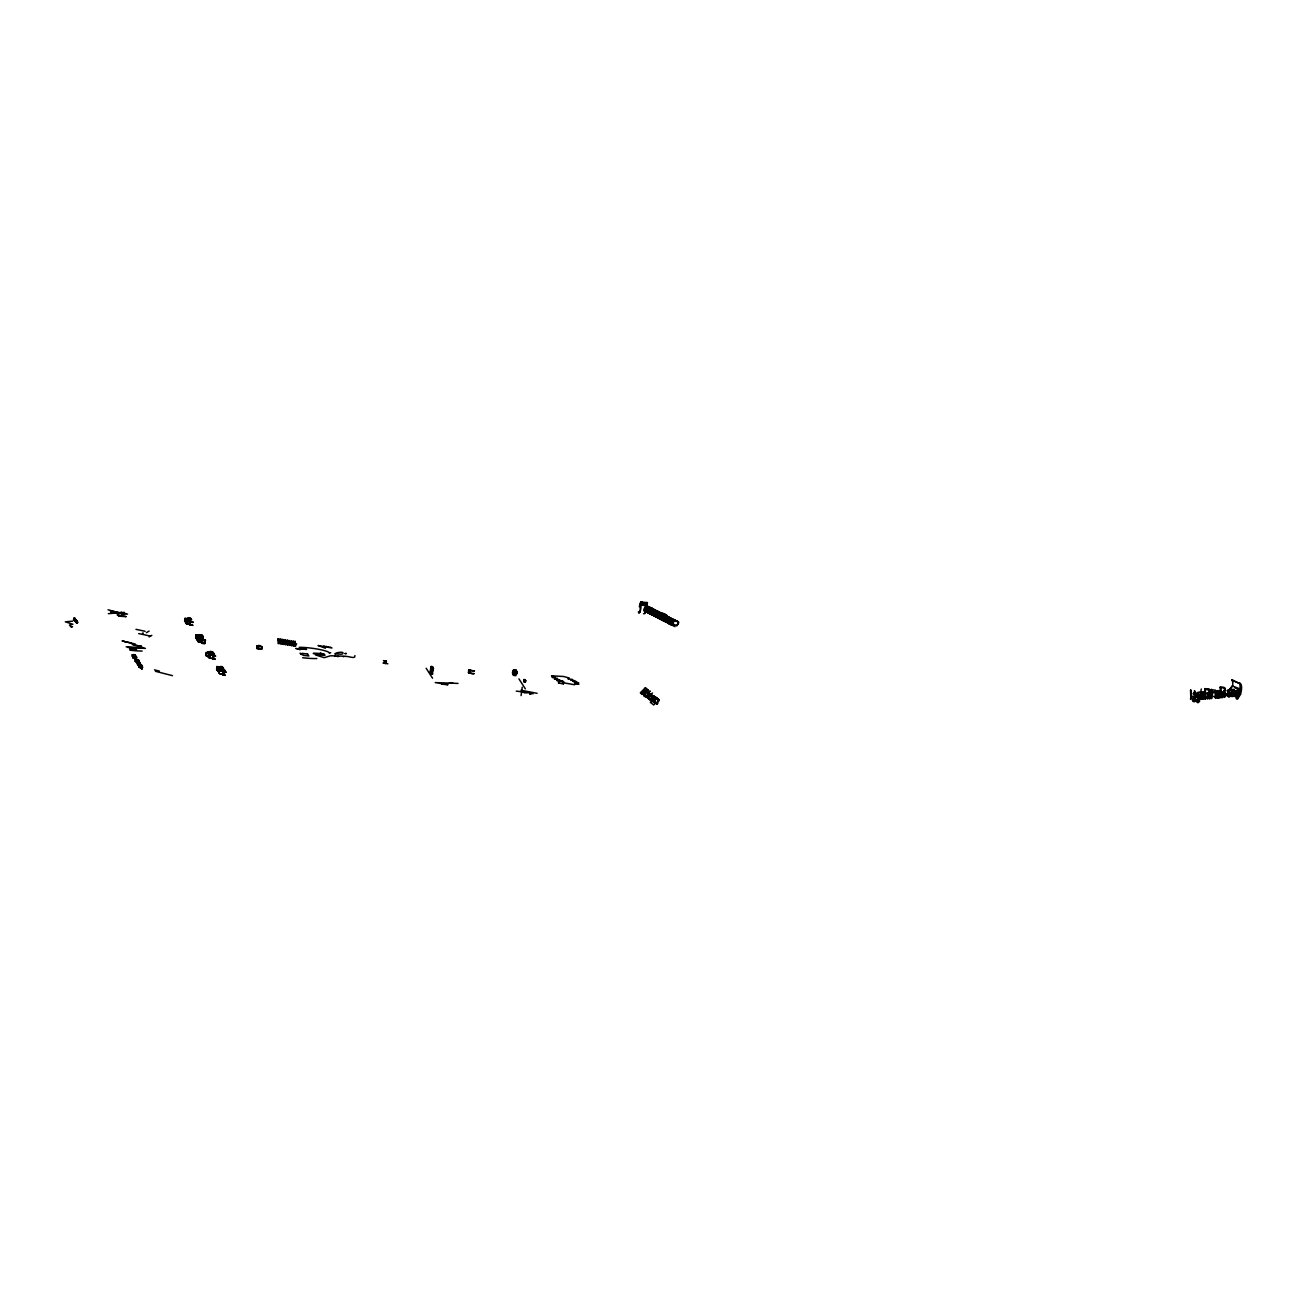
<?xml version="1.0" encoding="UTF-8"?>
<svg xmlns="http://www.w3.org/2000/svg" width="1307" height="1307" viewBox="0 0 1307 1307"><rect width="100%" height="100%" fill="white"/><g stroke="black" fill="none" stroke-linecap="round" stroke-linejoin="round"><path stroke-width="1.5" d="M514.403 671.063L513.716 672.517M647.618 612.428L649.791 608.474L648.533 613.244L659.904 618.44M649.644 613.489L653.386 608.866M652.128 614.453L653.173 612.379M667.273 617.198L667.273 617.263A2.222 0.833 -65.9 0 0 667.42 616.855L667.469 616.724M1200.708 698.183L1200.97 693.363M1231.668 695.324L1231.929 690.57M278.293 638.682L277.966 640.61M280.155 639.025L279.861 640.822L279.992 638.927M282.018 639.286L281.642 641.459L281.855 639.221M283.88 639.662L283.521 641.672L283.717 639.515M285.743 639.891L285.367 642.064L285.58 639.826M287.605 640.316L287.099 642.75L287.605 640.12M293.209 641.1L292.637 643.91L293.046 641.034M670.883 624.158L671.945 622.181M1211.426 696.223L1211.311 692.057L1215.167 692.906L1215.281 697.105M516.249 673.922L516.673 671.161M1204.858 697.922L1204.123 691.926M1207.799 698.641L1207.929 694.409M651.899 608.997L649.383 613.244M654.006 613.914A3.513 1.307 -65.9 0 1 655.019 612.166A3.758 1.389 -65.9 0 1 655.918 611.235A4.64 1.732 -65.9 0 1 656.294 611.023L656.424 610.908M646.295 608.409L645.919 606.187A3.513 1.307 -65.9 0 0 644.155 608.817L644.008 610.957A3.333 1.242 -65.9 0 0 644.22 611.055A2.353 0.866 -65.9 0 0 644.71 610.908L645.429 610.14M1203.11 693.363L1203.486 691.926M653.173 609.634L651.507 612.591L652.487 608.866L651.147 608.18M672.092 618.865L658.107 612.182C654.121 611.79 666.635 612.787 667.436 616.283M643.91 696.059L644.106 696.37A2.663 1.062 -50.4 0 0 644.955 696.337L645.642 695.945M674.053 620.221L674.134 621.021M1193.454 698.134L1194.778 697.383L1194.99 693.788M513.243 674.053L513.194 674.967M1224.202 696.304C1222.388 690.227 1228.662 686.453 1220.101 687.253L1220.281 692.857M513.586 672.419L514.255 670.883M516.314 670.965L515.971 673.317L516.281 670.703M1206.361 689.148L1204.956 688.609L1205.07 692.596M1207.929 692.743L1208.485 693.707A10.407 5.489 -77.4 0 1 1208.665 694.262L1208.942 695.291L1208.812 689.475L1210.233 689.737L1204.956 688.609M656.424 611.023L656.424 610.973A3.562 1.323 -65.9 0 1 656.882 610.99A3.415 1.274 -65.9 0 1 657.094 611.284M1205.724 693.87L1205.495 699.033M513.537 673.497L513.88 671.406M1209.792 690.488L1210.004 698.591L1209.073 698.673L1209.008 696.713M516.053 673.873L515.612 674.771L515.873 673.481M674.167 619.616L672.974 619.796M1219.023 697.889L1219.186 695.732A10.587 5.571 -77.4 0 1 1219.006 696.288L1218.01 697.742L1217.944 696.092A9.606 5.065 -77.4 0 1 1218.336 695.422L1219.039 694.164A1.683 0.882 -77.4 0 0 1219.317 693.069L1219.251 692.334A1.683 0.882 -77.4 0 0 1218.941 691.811L1217.961 690.504M1224.986 695.357L1225.721 693.478A7.63 4.019 -77.4 0 1 1224.92 693.314A4.787 2.516 -77.4 0 1 1224.349 692.824A3.3 1.732 -77.4 0 1 1224.022 692.138M1230.671 695.961L1230.018 696.239A6.045 2.385 -68.5 0 1 1229.724 696.255A5.244 2.059 -68.5 0 1 1229.135 695.945L1229.577 694.344L1225.721 693.527M1229.577 694.442L1229.577 694.393A7.63 4.019 -77.4 0 1 1228.776 694.18A4.787 2.516 -77.4 0 1 1228.221 693.674A3.3 1.732 -77.4 0 1 1227.812 692.71A1.879 0.98 -77.4 0 1 1227.779 691.762L1228.531 690.766A3.954 2.075 -77.4 0 1 1229.135 690.864L1229.413 691.044A5.163 2.728 -77.4 0 1 1230.426 692.988A5.506 2.892 -77.4 0 1 1230.491 693.543L1230.524 693.805A4.101 2.157 -77.4 0 1 1230.475 695.177A2.01 1.062 -77.4 0 1 1230.083 696.451L1229.152 697.056A3.431 1.813 -77.4 0 1 1228.204 696.647L1227.779 695.291L1223.924 694.425M644.269 694.523L646.802 696.631L643.681 694.818A3.3 1.323 -50.4 0 0 644.286 694.393M1228.629 691.583L1228.972 693.641M294.908 641.329L294.598 643.273L295.072 641.329M1227.714 690.75L1228.074 689.72M1234.903 690.586L1229.609 689.459L1234.903 690.586L1233.465 690.308L1233.547 693.167L1232.762 689.818M663.744 621.021L665.083 621.511A3.088 1.144 -65.9 0 0 665.671 621.201L667.011 619.453A3.562 1.323 -65.9 0 0 667.289 618.865L666.57 616.152M516.608 671.863L516.396 673.17L516.804 671.341M1221.391 691.975L1221.62 696.353M513.275 674.51L513.341 673.285M651.883 609.176L658.973 612.264L658.14 613.669M645.936 611.333L648.19 607.347M666.717 622.083L668.972 618.097M648.746 607.428L646.344 611.545M1217.323 692.04L1217.536 691.125M648.86 606.84L646.671 608.572L645.625 611.709M1196.771 693.38L1197.114 692.498M513.978 672.991L514.174 672.452A10.799 1.258 -83.5 0 1 513.978 673.595M77.031 620.858C75.283 621.577 76.214 619.534 73.862 618.195L73.633 619.812L73.698 618.848M75.577 620.286L75.169 621.07L75.022 618.815A6.176 0.866 7.5 0 1 74.319 618.668L74.352 619.894L75.904 620.09M75.937 620.907L74.515 620.417L75.153 619.436M74.711 621.462L75.251 618.44M75.806 621.07L74.858 620.89L75.251 618.456L74.074 618.865M75.528 621.462C77.734 619.044 72.996 618.619 75.479 619.289M75.643 621.021L76.705 622.344M76.198 620.041C76.558 621.789 74.401 620.4 77.505 622.083M76.541 620.743L76.509 622.998L76.541 620.482L74.515 620.008L75.136 621.054M77.391 623.031C71.607 618.538 81.312 623.423 76.312 622.687M76.198 622.573C78.159 624.109 77.554 620.498 75.969 621.462M133.477 656.588C133.428 659.202 132.023 654.235 134.556 655.493M135.356 655.232L133.592 654.578L133.232 657.993M133.298 655.117L133.886 656.049C133.526 660.509 132.203 654.203 134.539 655.706M135.127 656.375C133.575 656.457 133.053 657.601 132.644 656.539M134.294 657.307L134.866 655.085L132.562 654.791M135.291 656.931L135.487 655.428L134.458 655.281M135.895 657.013L132.955 657.225L134.654 657.437L134.768 655.869C129.785 655.624 139.849 655.264 135.324 659.071L136.206 659.234L135.928 661.571L137.382 661.685M135.127 658.14L133.592 657.895L136.238 658.385L135.83 656.163M137.889 665.23C141.336 654.088 130.586 662.878 138.297 661.603M135.846 658.173L136.565 657.192M136.369 658.679L136.434 656.898L133.722 656.261M137.447 661.799C131.827 658.254 142.692 660.362 138.199 661.522M137.758 661.342C134.36 661.113 141.107 660.002 136.238 660.182M138.183 662.486L138.003 663.989L136.81 663.776L137.513 662.486M138.477 665.606L138.313 663.809L138.967 666.913M140.208 664.56L139.097 664.397A6.911 0.98 7.5 0 0 138.82 664.446L139.179 667.354M139.343 664.675L140.404 663.074M139.326 666.243L139.261 664.985M141.074 666.08L141.172 664.577L142.332 666.635M141.483 666.864L142.512 667.109L141.466 668.629L142.316 668.596L141.287 668.351L141.466 666.831L142.561 666.962M142.202 666.08L142.087 667.844L139.718 667.403M184.614 621.25L185.006 618.195M186.215 622.361A14.851 2.091 7.5 0 0 185.463 622.246L185.529 618.979L188.829 619.485M189.597 620.482L186.133 619.943L185.741 622.998L187.538 623.766M185.97 623.357L186.264 620.122L190.316 620.384L186.885 619.355A14.851 2.091 7.5 0 0 185.872 619.191L185.529 618.979M186.084 623.537L186.133 619.943M193.207 622.083L190.283 621.675L189.907 624.762L192.799 625.138M192.701 625.399L190.103 625.073L190.512 622.018L193.109 622.344M195.723 637.914L196.311 634.794L195.723 637.914L198.076 639.058L196.54 638.551M196.262 638.764L196.132 634.761M199.71 637.44L202.209 637.979L197.618 637.113L197.586 640.806L199.138 641.214A7.041 0.997 7.5 0 1 200.608 641.508L200.216 641.394M197.7 641.002L198.599 637.538M200.755 638.943C199.138 637.44 197.863 642.145 199.987 641.884M198.811 638.992C201.425 638.633 197.847 643.273 200.657 642.145M201.115 639.466L202.748 639.711L202.471 635.741L202.422 639.368M202.65 635.774L202.144 643.028L205.134 643.42M204.872 643.534L202.34 643.354L202.748 640.201L205.477 640.544M204.644 642.864L205.052 639.711L205.117 643.175L199.285 642.113L200.608 641.982M205.117 643.175L205.052 639.711M206.114 652.356L205.705 655.428L208.532 655.983M206.016 655.804L206.408 652.83L209.561 653.549M207.96 656.571L208.336 653.565L209.839 653.794L208.81 653.761M215.59 656.13L213.025 656.114L212.633 659.087L215.001 659.218M212.698 658.14C213.057 658.189 214.805 660.215 213.384 655.559C216.717 656.049 206.637 653.549 209.823 654.676M222.01 668.678L218.743 667.91L218.841 671.161M218.122 667.991L218.498 670.948L217.223 670.475M222.337 671.275L219.021 669.625L218.645 672.533L219.984 673.922L224.15 674.445M219.184 669.658L219.2 673.17L219.315 670.083M225.359 675.36L223.154 675.098L223.546 672.19L226.078 672.239M224.232 672.631L224.02 669.396M262.217 646.818L258.802 646.279L257.92 648.68L256.711 648.419L256.956 645.887C261.89 643.567 264.847 651.409 258.476 648.68M386.088 663.466L386.398 661.064M431.62 666.554L430.591 672.795L431.408 672.664M430.934 673.285L432.421 666.701M431.522 673.546L432.372 666.603M432.241 673.677C430.869 675.327 433.581 665.443 432.111 667.273M433.565 668.432L431.784 674.069L432.65 667.06L432.47 674.151M470.291 670.54C471.37 677.451 465.749 668.841 470.34 670.279A21.141 2.973 7.5 0 0 470.961 670.426L474.392 671.03M468.609 673.072L468.968 669.936M512.834 674.347C510.71 669.756 518.193 667.452 515.562 673.383M513.504 675.409L515.922 675.686M521.101 695.618L522.212 687.172M524.63 680.081L524.499 681.878L523.797 679.493L524.303 680.261C523.421 684.705 527.211 678.872 524.254 679.82C526.688 680.914 525.087 682.728 525.577 680.686M525.381 681.748L523.911 681.551L524.336 679.738M524.009 681.633L524.336 679.722M525.365 682.238L524.466 680.179M525.185 681.976L525.267 679.705M558.579 680.571L558.644 683.267L558.71 680.588M562.892 681.225L563.317 683.871L563.627 681.584L558.824 680.947M516.69 672.108C518.356 674.951 512.687 676.127 514.239 672.746M656.718 698.085L656.245 698.967M659.251 700.16L658.695 701.189A3.496 1.405 -50.4 0 1 655.248 703.542M657.356 611.349L656.588 612.869L656.424 611.366A2.549 0.948 -65.9 0 0 655.951 611.758L655.477 612.362A5.783 2.14 -65.9 0 0 655.215 612.754A4.46 1.65 -65.9 0 0 654.431 614.176L654.17 615.499M514.076 672.223L514.01 671.912M514.223 672.925L514.223 672.108M516.51 672.419L516.608 672.648A10.799 1.258 -83.5 0 1 516.396 673.873L516.526 673.906M1197.702 694.278L1197.669 694.474A4.101 2.157 -77.4 0 0 1197.833 697.121M672.991 620.27L672.925 620.531A2.451 0.915 -65.9 0 1 672.664 621.299L673.66 619.665M513.52 669.69L513.275 670.85L515.873 670.899M515.693 671.128L515.938 669.968M638.404 611.66C638.829 617.1 642.472 606.628 640.348 603.932L641.753 603.916L642.162 601.972L640.659 601.988L639.319 606.709A3.464 1.209 -82.8 0 1 640.234 608.539A3.464 1.209 -82.8 0 1 639.809 612.101L639.499 612.477M640.348 603.932L647.014 604.569L647.422 602.641L640.659 601.988M293.127 642.766L294.385 642.897M1221.408 691.566C1221.179 693.592 1216.131 692.465 1217.552 690.7M1231.7 690.766L1233.056 689.148L1234.494 690.766M1222.078 696.108L1222.127 695.798A6.47 3.415 -77.4 0 0 1221.8 692.007M645.903 611.121L644.743 613.686L643.501 613.669M650.232 612.575L650.151 613.735M666.619 616.61L666.096 617.623M671.144 618.636L669.968 619.616M296.607 643.697L295.398 646.279M651.948 609.601L650.576 614.29L653.304 609.879M655.411 615.123L655.444 615.842M654.611 611.235L654.987 609.846L649.824 607.494L649.481 611.545L651.049 609.144L648.599 613.261M656.768 611.823L655.673 610.206M669.641 617.59L667.469 619.306L666.423 622.459M659.578 617.525L659.087 617.999A2.353 0.866 -65.9 0 1 658.581 618.162A3.333 1.242 -65.9 0 1 658.385 618.064L658.679 617.639M645.854 606.072L645.609 604.602M278.13 638.617L278.162 643.534M662.943 614.731L662.91 614.796A2.222 0.833 -65.9 0 1 662.649 615.27L661.848 616.626L662.649 614.306L662.077 615.107M654.121 701.892L654.954 700.895M655.281 701.287L654.546 702.153M656.669 703.999L657.486 703.003M657.813 703.395L657.062 704.277M1221.097 697.399L1221.163 695.585A7.368 3.872 -77.4 0 0 1221.686 697.366L1221.963 697.628M1237.631 694.801A16.811 6.617 -68.5 0 0 1237.451 695.994L1239.477 689.753M666.374 616.185L665.867 617.116M1240.621 694.246L1237.451 699.114A6.045 2.385 -68.5 0 1 1237.043 699.147A5.244 2.059 -68.5 0 1 1236.112 698.052L1236.046 697.595A7.319 2.892 -68.5 0 1 1235.997 696.827A8.25 3.251 -68.5 0 1 1236.03 696.108M659.855 618.57L660.721 617.394M291.183 640.724L291.216 645.642M1236.618 690.684L1236.814 695.863M653.957 610.091L651.262 614.372M664.038 615.336L661.277 619.583M1194.598 696.01L1194.582 696.615A29.162 15.357 -77.4 0 1 1194.647 697.399L1194.761 697.366M674.151 621.348L672.631 623.259A17.677 6.568 -65.9 0 0 672.353 623.668L676.879 625.694A17.677 6.568 -65.9 0 1 677.157 625.269L678.039 623.962M1217.454 692.939L1217.078 693.837L1217.536 691.975M650.657 695.732C654.006 693.723 646.034 697.791 651.262 694.425L653.794 696.533L651.67 698.69L652.765 697.742M1198.454 696.909L1198.372 694.017M672.059 624.583L671.847 624.583A4.346 1.617 -65.9 0 0 672.386 624.092M664.495 616.365L664.675 614.845L670.034 617.623L667.076 622.328M1224.006 690.521L1224.675 689.9A3.954 2.075 -77.4 0 1 1225.263 690.014L1225.558 690.194A5.163 2.728 -77.4 0 1 1226.064 690.782M1237.076 691.55L1238.595 689.083L1240.033 688.969L1232.256 685.865L1229.397 689.704A8.25 3.251 -68.5 0 0 1229.086 690.799M654.006 613.914L653.859 616.054A3.333 1.242 -65.9 0 0 654.055 616.152A2.353 0.866 -65.9 0 0 654.562 616.005L655.281 615.221M669.331 618.848L664.757 616.806L664.969 615.809A5.62 2.091 -65.9 0 0 664.708 615.548M1199.189 699.212L1199.516 694.54L1197.702 693.625A1.993 1.046 -77.4 0 0 1197.31 693.984L1196.33 694.801L1192.981 693.886M1231.227 688.168L1231.848 687.074M653.467 612.182L659.251 613.637L659.382 612.542A5.62 2.091 -65.9 0 0 659.153 612.346M664.757 616.806L665.508 615.597L660.149 612.836L657.666 617.705L666.831 622.246M658.483 613.44L658.597 612.477L656.343 616.038M660.917 614.698L660.934 613.653L658.761 617.296M671.471 620.155L671.537 619.142L669.315 622.753M673.808 620.939L672.304 623.651M648.713 608.915L649.056 607.134M662.126 619.518L663.253 617.59M1201.443 699.212L1201.558 695.014M676.83 625.661L678.758 622.165M651.49 609.405L652.144 608.229L647.569 606.187L646.753 607.771L646.655 606.236A2.549 0.948 -65.9 0 0 646.099 606.677L645.625 607.281A5.783 2.14 -65.9 0 0 645.364 607.673A4.46 1.65 -65.9 0 0 644.596 609.078L644.367 610.614A2.402 0.899 -65.9 0 0 645.364 610.091M674.428 625.465L669.511 624.158L670.573 622.279A3.202 1.193 -65.9 0 0 670.295 623.227L670.458 624.223L671.292 622.704A7.156 2.663 -65.9 0 0 671.357 622.083A6.061 2.255 -65.9 0 1 671.406 621.658L672.844 619.273A3.676 1.372 -65.9 0 1 673.219 619.649M677.581 622.72L678.186 621.691L664.528 615.45L663.417 617.329L667.485 618.195M659.251 613.637L659.953 612.411L657.699 611.251M664.871 620.564L667.109 616.806L671.635 618.815M659.218 612.346L658.45 613.653L661.473 615.009M660.868 614.911L661.636 613.604M661.228 618.587L663.744 614.372L653.092 609.356M671.422 620.368L672.19 619.061L678.088 621.691M676.52 621.413L675.213 620.302L675.327 621.364M653.337 612.117L654.448 610.238M653.271 613.538L654.333 611.611M660.133 618.031L661.669 616.937L660.215 619.028M664.462 616.855L663.352 618.75L666.358 620.09M665.443 620.221L664.773 621.037L655.15 616.594L656.081 617.067M666.978 617.639L665.002 621.184M658.107 612.182L655.346 616.479M662.241 613.604L659.087 618.456M663.139 618.636L662.29 619.763M669.919 619.583L670.687 618.276L672.19 619.061M676.176 621.446L671.079 618.881L668.204 623.161L669.723 623.504M655.722 698.706L653.402 700.993M678.594 623.129L677.778 624.338M653.516 613.996L652.667 615.303L651.082 614.486M657.927 616.185L657.192 617.329L655.477 616.447M658.989 618.57L662.763 620.515L663.597 619.208L666.603 620.564M648.925 698.069L648.746 699.294A2.663 1.062 -50.4 0 0 649.579 699.245L650.249 698.722M1211.883 698.428L1212.569 692.661M1193.405 699.899L1193.356 701.222L1194.533 701.206M1195.252 696.01L1198.65 697.35M1190.53 690.047L1190.71 695.749A29.162 15.357 -77.4 0 1 1190.775 696.549L1194.778 697.383M643.011 694.54L645.723 691.37M1199.074 699.408L1199.63 701.271L1198.274 702.562A8.479 4.46 -77.4 0 1 1197.637 702.643L1196.362 701.467A1.699 0.899 -77.4 0 1 1196.362 700.683L1196.722 699.637A1.928 1.013 -77.4 0 1 1197 699.278L1197.065 699.196M647.128 695.928L646.867 696.353A3.3 1.323 -50.4 0 1 646.295 696.843M1194.386 690.913L1194.516 695.977M1198.601 698.265L1197.326 698.984M640.365 692.792L644.612 688.511M1232.321 696.5L1232.501 692.204M644.89 691.256L643.747 692.236M649.514 694.164L648.435 695.128M651.425 702.3L652.667 701.026L655.199 703.133L653.99 704.375M1207.341 692.792L1207.652 697.791M649.971 691.534L647.618 693.413L649.987 690.88M657.911 701.255L655.967 703.068M642.587 692.89L642.864 692.579A4.084 1.634 -50.4 0 0 644.678 692.253M1201.313 689.001L1200.937 690.733M651.54 693.788L652.52 692.971M1217.814 692.318L1218.434 693.069A2.892 1.519 -77.4 0 1 1218.173 693.543L1217.307 695.063A2.026 1.062 -77.4 0 0 1217.029 697.105M655.068 697.873L650.837 702.071M667.044 616.3L666.635 616.741A2.32 0.866 -65.9 0 1 666.276 617.263L663.923 620.923M655.918 616.349L647.635 612.705M1205.348 691.648L1205.658 689.949M653.957 697.301L651.719 699.572M1205.168 689.851L1204.809 691.599M650.085 694.981L647.39 697.758L650.559 699.948A17.122 6.862 -50.4 0 1 651.376 699.114M652.454 696.484L649.759 699.261L652.928 701.434M641.067 692.792L645.772 688.103L648.305 690.21L644.71 688.037L645.772 688.103M1215.004 697.464A4.28 2.255 -77.4 0 1 1214.726 696.664L1215.543 698.281M286.135 644.727L287.164 642.603L287.491 645.037M1224.806 697.317L1224.937 689.704M1215.869 698.118L1216.605 692.285M653.794 705.028L650.282 702.316M647.39 697.758L648.027 697.84A17.122 6.862 -50.4 0 1 648.844 697.023M652.291 699.719L655.134 696.876L657.682 698.984L656.768 698.755M1200.251 697.758L1201.035 699.49M1231.21 694.965L1231.978 696.696M643.861 694.376C645.299 688.446 652.16 698.02 646.132 692.089M658.695 699.621L656.163 697.513L655.542 698.15L658.075 700.242L658.695 699.621L653.631 695.928L651.507 698.085L654.072 696.206M657.797 699.408L655.117 697.464L656.163 697.513M655.82 702.513L653.01 700.666L656.245 697.807M647.684 695.291L649.416 693.87L646.573 691.648L647.52 690.553A6.323 2.532 -50.4 0 1 645.674 691.468M1193.209 698.33L1193.128 698.412A1.928 1.013 -77.4 0 0 1192.85 698.771L1192.507 699.833A1.699 0.899 -77.4 0 0 1192.507 700.601L1193.765 701.777A8.479 4.46 -77.4 0 0 1194.418 701.696L1195.252 701.255M647.324 612.215L649.873 607.837M650.282 694.409L651.262 694.425M652.814 696.5L653.794 696.533M1206.622 697.186L1207.26 698.902M654.088 696.811L655.134 696.876M649.514 694.867L650.118 693.739A3.12 1.242 -50.4 0 0 649.563 693.609L649.432 693.625A4.003 1.601 -50.4 0 0 647.798 694.507M287.948 645.07L289.321 640.43L289.353 645.348M289.811 645.38L291.347 640.724M644.808 692.007L645.429 690.75A3.12 1.242 -50.4 0 0 644.923 690.684L644.792 690.7A4.003 1.601 -50.4 0 0 643.175 691.583M291.641 645.691L292.686 643.812L293.078 645.952M646.736 696.68L646.54 695.749A3.251 1.307 -50.4 0 1 647.455 694.801M280.482 643.861L281.528 641.427L281.887 644.139M293.536 645.985L294.778 643.24L294.957 646.246M676.977 621.462L677.369 621.299A3.676 1.372 -65.9 0 1 677.745 621.658M652.307 700.127L652.438 700.029A5.391 2.157 -50.4 0 0 652.83 699.735L652.83 699.604A3.676 1.47 -50.4 0 1 652.242 700.013L651.425 700.47M282.312 644.188L283.39 641.557L283.766 644.433M641.083 693.151L641.672 692.596A3.251 1.307 -50.4 0 1 641.067 693.02L640.577 693.429M225.588 671.651L222.893 671.569M278.554 643.599L279.665 640.871L280.025 643.845M284.158 644.514L285.253 642.031L285.629 644.743M146.368 632.67L149.112 631.085M149.096 636.917L151.841 635.333M1198.307 700.046C1194.5 701.728 1200.316 703.166 1198.633 699.964M644.808 690.929L643.175 692.253L645.593 694.474M1194.778 700.127L1195.219 698.118M670.948 624.485L670.083 624.387A7.907 2.941 -65.9 0 0 669.887 624.125M1190.955 697.137L1190.465 699.18M1190.873 699.278L1191.38 697.284M1222.241 697.677L1223.091 694.409L1221.735 691.37M647.373 696.778L647.047 697.137A2.663 1.062 -50.4 0 1 646.213 697.186L645.756 697.252M1193.945 692.726L1195.546 693.38M642.668 693.886L642.538 694.164A2.663 1.062 -50.4 0 1 641.574 694.278L641.917 692.841A3.251 1.307 -50.4 0 1 642.832 691.877M1194.81 697.987L1194.32 700.046M197.21 640.267L198.043 640.267L197.096 639.956M208.466 657.241L209.839 657.307M218.661 669.119L222.827 670.001M1237.631 698.379L1239.314 694.066A36.171 14.246 -68.5 0 0 1239.951 689.835L1234.462 687.678M451.193 683.202L449.347 683.022M451.863 683.153L450.392 682.924M563.709 682.254L562.353 682.597L574.639 684.754L574.949 683.888L578.919 684.247L574.541 682.679L578.707 682.858L574.149 682.025L576.665 681.666L572.76 681.225L574.835 680.686L570.702 680.179L572.564 679.477L567.957 678.921L569.313 678.072L563.758 676.503L551.505 675.817L555.05 677.14L552.077 677.385L557.55 678.529L554.413 679.101L559.87 679.967L556.733 680.49L561.945 681.225L559.51 681.601M452.745 682.891L451.454 682.646M70.447 626.576L72.506 626.821M121.469 614.976L122.286 615.058M142.512 633.062L143.345 633.16M138.493 660.117L135.83 660.247M137.317 662.845L139.735 663.188M217.534 666.799L219.184 666.848L216.88 666.488L216.586 669.445M142.104 668.122L141.221 668.106M138.771 664.462L137.66 664.266L138.656 664.528M222.827 667.746L221.586 667.714L223.497 667.991M198.354 636.623L201.245 637.424M217.665 667.436L221.847 668.792M217.272 670.344L218.939 670.605M199.252 641.655L197.896 641.345M673.922 619.567L672.043 621.152A9.312 3.464 -65.9 0 0 671.978 621.822M208.45 656.866L209.806 656.964M473.935 673.775L472.186 673.595L473.036 673.562M207.519 651.866L209.937 652.03M214.528 654.48L212.42 653.81M675.049 626.608L674.608 626.412A7.907 2.941 -65.9 0 0 674.412 626.135M1220.101 687.253L1225.378 688.381M1216.539 692.432A8.185 4.313 -77.4 0 1 1215.281 690.325L1215.151 692.155L1211.295 691.289L1211.426 689.475A8.185 4.313 -77.4 0 0 1212.014 690.782M1212.52 692.792A8.185 4.313 -77.4 0 1 1211.246 690.7L1210.968 696.843M1211.295 691.289L1215.151 692.155M1203.943 693.363L1198.65 692.236L1203.943 693.609M1190.775 696.549L1191.134 692.939A11.11 5.849 -77.4 0 0 1191.232 690.75L1190.808 689.884M1198.813 698.395L1203.633 699.163L1203.502 694.899A4.836 2.549 -77.4 0 1 1203.518 694.017M292.833 642.701L292.082 642.636M139.571 662.91L139.343 662.91A6.911 0.98 7.5 0 0 139.016 662.959L139.767 663.564M108.35 613.686L124.361 612.346M136.353 657.339L135.373 657.274M136.157 658.826L135.176 658.761L136.206 659.087M74.875 619.306L73.846 619.322M133.069 655.395L133.347 655.281M225.016 671.537L221.144 671.063M320.46 653.32L322.29 653.663M1220.607 697.824L1219.905 696.484M320.199 653.271C338.48 658.63 296.885 651.523 321.048 653.614M322.437 653.696L323.956 653.859M322.731 653.729L323.156 653.859M1211.393 698.641L1210.69 697.023A4.28 2.255 -77.4 0 0 1210.968 697.824M75.806 619.6L75.3 619.763M212.714 654.333L209.202 654.546M325.639 646.377L326.57 646.426M137.774 663.057L138.313 662.992M1194.631 690.75L1195.072 691.615A11.11 5.849 -77.4 0 1 1194.974 693.805M524.221 692.857L530.201 692.726M75.479 619.665L74.597 619.73M72.784 621.119L65.35 621.838L72.914 624.256L69.451 625.04L71.689 627.017M323.777 646.017L324.218 645.936M327.371 646.72L328.204 646.867M329.658 647.161L330.916 647.308M645.903 602.658L647.422 602.641M198.713 638.551L199.791 638.649M387.852 663.809L386.611 663.548M335.703 656.277L334.69 656.245M338.611 656.506L337.369 656.506M1205.07 699.212L1204.319 697.415A4.754 2.5 -77.4 0 0 1204.597 698.297M385.728 663.515L384.601 663.286L385.647 663.499M197.896 636.427L198.043 636.427A10.325 1.454 7.5 0 1 199.383 636.525L200.723 636.313M200.575 636.411L200.396 636.395A13.691 1.928 7.5 0 1 198.893 636.297L198.468 636.248M207.927 652.013L209.823 652.013M138.281 661.979C133.608 662.518 140.306 661.146 136.892 659.725L136.631 661.326L138.15 662.257M218.873 670.099L216.766 669.788M188.812 619.714L189.678 619.975M136.647 660.002L138.673 660.394M135.291 661.211L138.591 662.061M218.498 667.632L221.161 667.942M211.963 654.219L212.812 654.546M188.714 619.763L187.326 619.387L189.335 619.469M196.998 639.368L197.994 639.417M473.363 670.834L469.834 670.344M222.533 666.733C217.354 665.769 224.085 667.697 221.046 667.403A9.77 1.372 7.5 0 0 220.573 667.436L217.534 666.929L219.445 667.191A8.446 1.193 7.5 0 0 219.903 667.174L223.301 667.697M343.284 656.686L344.084 656.588M138.558 662.306L139.457 662.306M126.142 646.834L143.754 647.733M127.792 647.488L145.42 648.386M224.2 674.641L222.419 674.461M137.496 662.061L135.552 661.179L138.232 662.224M197.896 636.15L198.468 636.999M134.327 655.575L134.948 656.441M138.411 660.672L137.447 660.574L138.346 660.77M221.389 668.089L220.556 668.171M138.068 659.97L135.716 659.921L137.186 660.068M136.549 661.326C133.543 661.669 140.176 661.685 136.565 659.921M110.638 612.624L126.158 613.604M75.267 619.208L75.822 620.498L74.205 619.877M75.022 620.4L74.613 620.335M141.744 666.652L141.27 666.423M201.915 636.329L203.157 636.558M200.151 636.656L201.262 636.852M136.336 659.839L137.284 660.313L135.291 659.61L135.095 661.113L137.268 661.767M214.332 653.941L212.535 653.827L213.498 653.941M432.519 667.256L431.179 673.775L432.78 667.256M431.767 672.958L430.902 672.909L431.784 673.007M224.428 670.442C228.415 672.108 211.162 668.334 225.278 671.439M76.672 622.344L77.08 623.08M441.88 684.198L448.04 684.721L435.247 682.581L458.022 683.414M139.522 663.172L140.764 665.083M76.77 622.508C72.538 617.884 80.021 622.753 74.858 620.89M209.724 657.16L208.172 656.833M135.928 659.708L136.026 660.149M202.291 638.813L201.588 637.898M432.437 668.138L431.179 666.831L430.46 672.55L431.604 673.808M655.297 697.889L656.163 698.036M135.732 657.209L135.846 657.78M135.536 658.695L134.801 658.712M137.349 661.424L136.761 662.012M217.583 667.55L218.873 668.057M295.741 648.452L296.901 648.697M77.309 621.658L76.476 621.233M297.244 648.664L296.526 648.582M76.28 621.086L75.822 620.221M76.361 622.197L75.626 621.675M298.633 649.04L297.98 649.171M300.022 649.808L299.368 649.481M134.801 655.15L134.147 655.411M135.422 658.793L135.944 659.79M135.944 661.587L136.696 661.995M75.071 618.75L73.796 618.554M140.453 665.165L139.914 664.495M137.872 660.623L137.235 660.525M73.584 619.812L74.401 619.992M139.767 663.989L138.787 663.793L139.784 664.332M211.603 654.039L210.835 653.99A8.773 1.242 7.5 0 0 210.198 653.99L208.597 653.876M384.503 663.27L383.686 663.139M513.765 670.083L516.183 670.36L513.749 670.246M468.314 672.615L469.981 673.007A21.141 2.973 7.5 0 0 470.602 673.154L472.007 673.562M522.8 691.713L528.257 692.334M516.265 691.125L524.662 692.073M190.316 621.38L189.629 620.482M190.021 624.452L189.139 624.158L190.299 624.321M199.187 634.647L202.177 635.039M75.92 621.266L74.695 620.057M197.357 636.427L201.066 637.146M202.552 639.891L205.101 640.169M202.781 640.234L205.101 640.479M209.643 654.84L212.763 655.313M210.427 654.529L213.384 655.559M212.796 655.787L215.524 656.114M213.025 656.114L215.279 656.245M209.251 657.797L208.483 657.372M212.42 658.744L215.198 659.104M132.824 654.97L134.115 655.755M133.004 656.735C136.369 657.568 133.069 656.196 133.918 657.241M222.19 666.946L220.001 666.684L222.076 667.093M135.405 657.405L136.434 657.519M223.562 672.223L225.735 672.452M138.346 663.253L139.408 663.466M224.608 674.967L222.958 674.771L223.334 671.863L225.931 672.206M138.15 664.74L139.146 664.92M300.675 653.435L300.071 653.19M138.379 662.028L139.473 662.159M138.542 663.76L139.097 663.384M141.287 668.351L142.365 668.449M190.773 618.293L187.849 617.884L189.972 618.619M201.931 635.153L197.112 635.022M301.982 654.431L300.986 654.268L302.276 654.497M212.829 651.834L210.231 651.785L212.469 652.226M219.38 668.269L220.36 667.861M384.552 660.934L386.071 661.097L383.425 660.623M136.663 661.505L136.892 661.767M641.753 603.916L647.014 604.569M640.12 604.961L645.315 605.615M138.477 665.394L138.852 665.198M199.219 637.375L201.147 637.979M198.827 642.047L201.082 641.868M384.258 663.237L383.049 662.992M530.675 693.886L529.629 693.543L531.034 693.609M221.079 668.269L219.723 668.171M201.425 637.865L200.755 637.62M202.144 639.335L200.412 639.058A5.865 0.833 7.5 0 1 198.844 638.764L198.778 638.731M212.535 653.827C210.999 652.683 214.724 653.516 210.166 652.275M187.211 620.743L189.94 621.005M186.803 623.798L189.254 624.338M198.876 638.143L201.376 638.519M198.452 641.296L200.968 641.672M529.825 693.87L530.903 694.115M204.415 639.695L202.83 639.45M203.99 642.848L202.422 642.603M185.97 618.652L191.165 619.453M209.496 652.177L213.695 652.961M124.149 641.182L122.074 640.904L135.225 644.024M218.334 668.449L219.952 668.514M219.004 670.475L217.158 669.837M138.297 663.106L137.317 662.453M212.028 658.091L213.057 658.63M431.898 666.864L431.375 667.093M214.789 659.202L212.633 659.087L212.861 655.477C207.829 651.899 210.982 662.322 210.133 655.134M218.677 668.318L224.608 669.723M134.85 658.614L136.108 659.071M221.193 673.759L224.167 674.036M199.383 642.358L198.386 642.145M221.978 669.788L222.909 669.936M189.237 620.041L186.787 619.665M133.265 654.823L132.089 654.66L131.909 656.147L136.385 657.176M189.695 620.76C185.284 620.743 191.721 620.433 189.76 621.135M75.545 619.436L74.238 619.273M217.991 671.357L218.841 671.52M187.473 620.776C187.26 626.314 189.205 621.969 186.476 620.466M192.407 625.236L190.119 625.105M525.757 680.473L524.76 680.293M197.341 635.267L199.677 635.676M74.924 620.09L74.728 619.077M207.813 652.699L211.407 653.239M207.699 652.683L209.087 653.043M207.993 653.141L211.832 654.072M124.524 641.737L129.475 642.636A6.176 0.866 7.5 0 1 130.847 643.06L133.428 645.168L141.76 646.344A15.913 2.238 7.5 0 1 137.529 645.56L136.108 645.201M223.546 669.413L218.155 668.155M140.976 668.073L140.633 667.844M185.904 619.698L186.999 619.861M187.669 620.809L186.885 620.874M188.96 620.596L189.646 621.037M185.496 622.753L186.591 622.916M187.211 623.864L186.46 623.929M344.95 653.582L345.947 653.827M525.398 681.813L524.27 681.731M301.198 653.729L301.558 654.072M76.77 620.858L75.757 621.201M199.987 639.286L205.526 640.022M76.41 622.508L77.293 622.785M218.923 671.651L217.779 671.063M138.787 665.443L137.921 665.247M190.038 619.518L191.737 619.779L189.531 618.75L190.806 619.093M186.362 620.286L189.417 620.76M185.855 623.178L187.554 623.455M524.042 681.355L524.957 681.453M431.555 667.42L432.813 667.665M432.111 667.942L433.303 668.269M200.02 635.708L202.585 636.15M198.697 635.757L201.245 636.15L200.363 635.921M74.76 618.489L73.895 618.244L74.891 618.44M198.125 637.849L199.546 638.061A7.041 0.997 7.5 0 1 201.523 638.47L202.422 638.649M432.062 673.383L431.147 673.285L432.372 673.497M431.359 673.66L432.617 674.004L432.029 672.974M210.541 652.699L211.963 652.569M207.47 652.781L206.963 652.569M211.358 653.141L213.858 653.892M209.855 658.042L212.469 658.45M219.609 668.449L218.53 668.498M223.791 670.491L219.935 670.409M133.755 658.205L135.699 658.499M221.961 674.183L219.854 673.873M191.018 619.24L185.512 618.358M562.239 681.241L559.233 680.767M563.317 683.888L558.971 683.087M524.074 679.558L525.022 679.705M525.365 679.918L524.123 680.016L525.349 680.212M431.212 666.488L432.111 666.586M523.878 681.11L524.826 681.257M431.457 666.897L432.405 667.044M524.091 681.437L525.136 681.764M431.947 667.648L433.14 667.795L431.865 667.828M330.736 652.797L329.821 652.748M430.134 672.092L431 666.488M430.706 672.615L431.653 672.762M201.931 638.175L197.994 637.653M300.528 653.892L301.656 653.859M201.507 638.715L198.386 638.224M204.66 643.501L202.356 643.387M210.95 652.977L208.581 652.356M211.587 653.516L212.6 653.582M223.677 670.475L219.723 669.854M135.552 657.633L136.402 657.748M136.255 658.516L133.314 658.254M206.816 656L208.516 656.408M200.853 638.96L202.83 639.237M530.462 693.56L529.874 693.56M77.293 621.74L76.378 620.923M190.267 618.358L188.094 618.26L189.695 618.26M384.732 660.966L384.013 660.738M199.857 637.473L201.131 637.832M201.033 642.39L202.258 642.456M212.437 651.752L210.019 651.441L212.077 652.16M210.656 652.928L208.091 652.242L208.94 652.601M210.966 654.595L211.816 654.742M225.212 675.213L223.187 675.131M221.242 669.641L221.831 669.903M196.687 635.61L198.484 635.905L196.965 635.398M470.536 670.589L468.674 669.887M346.404 653.386L345.26 653.451M200.919 639.139L202.65 639.188M471.664 673.497L469.474 673.072M192.733 622.459L190.528 622.05M187.604 620.335L188.747 620.858M134.523 654.774L133.592 654.595M139.751 665.737L141.728 666.096M139.555 667.223L141.532 667.583M138.558 664.103L140.127 664.185M138.705 664.136L140.862 664.593M138.934 664.364L141.548 664.855M139.457 665.23L141.107 665.541M139.555 665.377L142.185 665.867L142.267 667.844M142.283 666.358L138.82 664.855L139.375 665.867M473.657 670.638L474.425 670.85M190.299 621.707L192.423 622.41M76.754 622.557L77.309 620.711L75.724 620.515M110.164 610.81L127.58 614.127M212.028 652.585L212.927 652.781M210.672 654.611L212.061 654.676M520.97 690.227L537.095 693.314M200.51 638.208L201.539 638.47M74.319 619.665L74.221 619.649A6.176 0.866 7.5 0 0 74.76 619.747M1206.165 693.135C1191.69 689.851 1210.413 694.393 1204.646 692.906A10.407 5.489 -77.4 0 1 1204.809 693.413M221.536 671.324L220.442 671.046M332.011 648.011L318.042 645.495L325.41 648.223M135.993 629.337L145.126 631.297M138.722 633.585L150.501 636.101M133.314 657.715L134.67 658.695L132.938 657.617M197.831 639.335L196.654 639.107M209.496 658.091L209.136 657.993M1211.23 689.492L1215.281 690.325M1206.361 688.871L1210.233 689.737M1207.39 689.835L1211.262 690.684M1223.777 694.621L1227.649 695.487M1210.707 695.961L1214.726 696.664M1215.183 697.105L1219.186 697.954M1193.438 693.118L1197.294 693.968M1206.132 697.742L1210.004 698.591M1194.565 696.615L1198.437 697.481M315.526 654.954L324.234 657.666L330.017 655.918A10.734 1.519 7.5 0 1 331.128 655.787L345.195 656.261A6.437 0.915 7.5 0 1 347.139 656.506C349.083 656.343 355.847 659.398 354.932 655.559M261.841 649.138L256.711 648.419M141.662 667.142L142.577 667.354M141.466 668.629L142.381 668.841M1229.413 693.952L1229.086 691.289M154.487 669.854L159.421 671.112M155.419 671.292L172.442 675.654M198.403 641.9L198.452 641.9A5.865 0.833 7.5 0 0 199.889 642.211M218.612 668.825L222.108 668.857M108.056 609.765L124.475 614.388M219.625 669.527L218.71 669.266M474.065 673.579L473.265 673.432M139.898 666.113L139.539 666.047M139.702 667.599L139.326 667.518M1228.482 696.174L1227.845 695.422M1214.889 690.848L1215.085 690.946A1.683 0.882 -77.4 0 1 1215.298 691.223M649.742 607.624L658.467 611.643M647.096 612.248L651.621 614.274M662.763 620.515L667.273 622.54L663.499 620.58M668.204 623.161L672.729 625.187M645.821 611.905L646.54 611.823A4.346 1.617 -65.9 0 0 648.697 608.899M653.173 609.225L655.428 610.385L654.725 611.611L654.791 610.451A5.62 2.091 -65.9 0 1 654.807 610.451M651.556 614.404L652.16 614.715A3.202 1.193 -65.9 0 0 653.451 613.963M653.582 615.45L654.186 615.777A2.402 0.899 -65.9 0 0 655.215 615.172M659.676 618.603L660.656 618.93M663.025 620.335L662.11 619.861A3.202 1.193 -65.9 0 0 663.531 619.175M672.762 625.367L673.579 625.792L668.122 623.292L669.135 623.635M1224.202 697.415L1223.973 697.17A5.506 2.892 -77.4 0 1 1223.532 695.814L1223.662 695.7A4.215 2.222 -77.4 0 0 1223.94 696.566M653.631 695.928L652.765 695.781A3.12 1.242 -50.4 0 0 652.095 695.7L651.964 695.732A4.003 1.601 -50.4 0 0 651.523 695.879M649.759 699.261L650.396 699.343A17.122 6.862 -50.4 0 1 651.213 698.51M1228.613 689.655L1229.266 690.766M1201.525 693.298L1202.587 695.945L1202.505 693.102M1197.669 692.449L1198.241 693.347M650.396 694.295L652.928 696.402M642.864 692.579L645.413 694.687M647.831 698.036L650.363 700.144M658.744 617.721L658.695 617.688A2.402 0.899 -65.9 0 0 659.365 617.59M1201.901 694.556L1201.999 694.72A10.195 5.375 -77.4 0 1 1202.603 697.301L1202.685 699.261M532.194 692.808L532.913 693.935M518.928 678.856L525.349 688.854M426.131 668.22L432.552 678.219M256.956 645.887L258.182 646.181C257.495 651.752 257.218 643.142 260.894 646.491L258.721 646.164L258.394 648.566L260.583 648.893L258.541 648.778M121.126 612.019L122.531 614.192M1224.022 695.226L1224.349 695.781A3.431 1.813 -77.4 0 0 1225.28 696.19L1226.211 695.585A2.01 1.062 -77.4 0 0 1226.62 694.311M1237.223 690.537L1237.239 690.586A8.283 4.362 -77.4 0 1 1237.435 695.259M1237.337 698.199C1236.095 697.922 1234.053 686.714 1238.382 691.713M669.821 617.819L669.527 619.6A4.346 1.617 -65.9 0 1 667.338 622.491M1218.99 692.007L1218.647 691.681A4.378 2.304 -77.4 0 0 1217.814 691.877M1194.173 693.2L1194.353 694.605M648.778 612.346L648.893 612.64A2.402 0.899 -65.9 0 0 649.726 612.297L649.236 612.918A2.353 0.866 -65.9 0 1 648.746 613.065A3.333 1.242 -65.9 0 1 648.533 612.983L648.321 612.346M661.407 613.637L660.95 613.375A2.549 0.948 -65.9 0 0 660.574 613.669M1221.212 692.922L1221.081 688.724M1217.209 691.583L1216.311 690.75L1221.048 691.615L1220.183 691.599L1220.313 696.549M1233.596 694.491L1233.628 696.468L1234.576 696.386L1234.462 692.122A4.836 2.549 -77.4 0 1 1234.462 691.223M316.8 658.532A20.389 2.875 7.5 0 1 302.685 657.715M299.287 647.324A17.906 2.516 7.5 0 1 319.463 649.465A17.906 2.516 7.5 0 1 329.315 653.304M667.223 621.887A3.202 1.193 -65.9 0 1 666.701 621.903M661.62 613.31A3.415 1.274 -65.9 0 0 661.407 612.999A3.562 1.323 -65.9 0 0 660.819 613.048A4.64 1.732 -65.9 0 0 660.443 613.261A3.758 1.389 -65.9 0 0 660.051 613.587M657.78 616.218A3.202 1.193 -65.9 0 1 656.62 616.692M651.768 608.212A3.415 1.274 -65.9 0 0 651.556 607.918A3.562 1.323 -65.9 0 0 650.968 607.967A4.64 1.732 -65.9 0 0 650.592 608.163A3.758 1.389 -65.9 0 0 650.331 608.376M647.243 606.203A3.415 1.274 -65.9 0 0 647.03 605.893A3.562 1.323 -65.9 0 0 646.442 605.942A4.64 1.732 -65.9 0 0 646.066 606.154M649.318 695.161A4.084 1.634 -50.4 0 1 647.553 695.438M652.046 698.641A4.231 1.699 -50.4 0 1 652.83 697.889M649.122 696.974A4.231 1.699 -50.4 0 1 650.608 695.553M651.49 698.461A4.231 1.699 -50.4 0 1 652.977 697.039M656.049 699.049A3.496 1.405 -50.4 0 1 652.716 701.434M645.446 610.99A3.464 1.209 -82.8 0 1 645.054 612.754M1239.069 682.826A12.629 4.983 -68.5 0 1 1240.49 694.262M1239.134 682.858A11.371 4.476 -68.5 0 1 1239.886 689.067M1231.733 679.934A12.629 4.983 -68.5 0 1 1233.775 681.633M1231.798 679.967A11.371 4.476 -68.5 0 1 1232.55 686.175M1233.367 689.753A8.283 4.362 -77.4 0 1 1233.579 690.782M1232.975 691.909A10.195 5.375 -77.4 0 1 1233.563 694.523M1231.39 695.618A2.794 1.47 -77.4 0 1 1231.292 695.242M1217.928 691.142A6.47 3.415 -77.4 0 1 1218.157 692.089M1218.483 697.791A2.99 1.568 -77.4 0 1 1216.85 697.383M1211.132 696.615A4.28 2.255 -77.4 0 1 1210.936 696.059M1208.256 693.886A5.8 3.055 -77.4 0 1 1208.746 696.811M1200.447 698.395A2.794 1.47 -77.4 0 1 1200.332 698.02M1197.866 697.366A2.402 1.258 -77.4 0 1 1196.657 694.687M1193.994 696.517A2.402 1.258 -77.4 0 1 1192.866 696.01M136.582 649.432A11.11 1.568 7.5 0 1 129.638 648.925M142.12 651.049A19.556 2.761 7.5 0 1 129.867 650.167M335.098 653.908L341.405 654.203A40.974 5.767 7.5 0 0 342.793 653.696C344.493 651.49 338.448 652.324 337.141 652.797A40.974 5.767 7.5 0 0 335.768 653.304L335.098 653.908M1231.749 679.885L1238.938 683.234L1231.749 679.885M306.459 649.399L297.996 648.648L306.459 649.399M120.865 615.956L118.529 616.152L126.207 616.626L117.107 614.894L120.865 615.956M307.521 653.974L301.917 653.337L303.208 655.346L308.828 655.983L307.521 653.974M137.774 659.872L136.827 659.937L137.856 659.839M201.196 635.186L199.399 634.973L201.245 635.186M134.539 654.856L133.69 654.742L134.588 654.938M74.809 619.469L73.764 619.208L74.76 619.404M203.042 637.62L201.735 637.408L203.042 637.62"/></g></svg>
